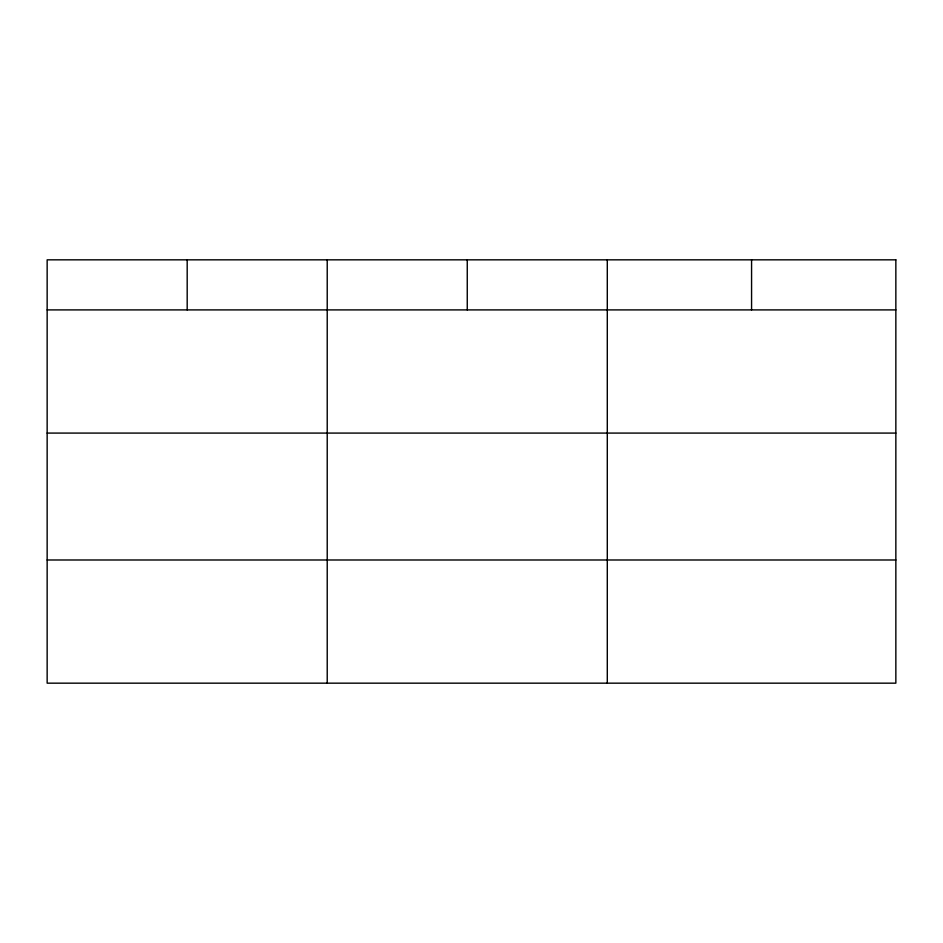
<?xml version="1.0" encoding="UTF-8"?>
<svg xmlns="http://www.w3.org/2000/svg" width="943" height="943" viewBox="0 0 943 943"><rect width="100%" height="100%" fill="white"/><g stroke="black" fill="none" stroke-linecap="round" stroke-linejoin="round"><path stroke-width="1.41" d="M47.15 309.905L895.85 309.905M47.15 433.085L895.85 433.085M47.15 559.989L895.85 559.989M751.571 259.832L751.571 309.905M607.292 259.832L607.292 683.168M467.256 259.832L467.256 309.905M327.221 259.832L327.221 683.168M187.186 259.832L187.186 309.905M895.85 259.832L47.15 259.832L47.15 683.168L895.85 683.168L895.85 259.832"/></g></svg>
